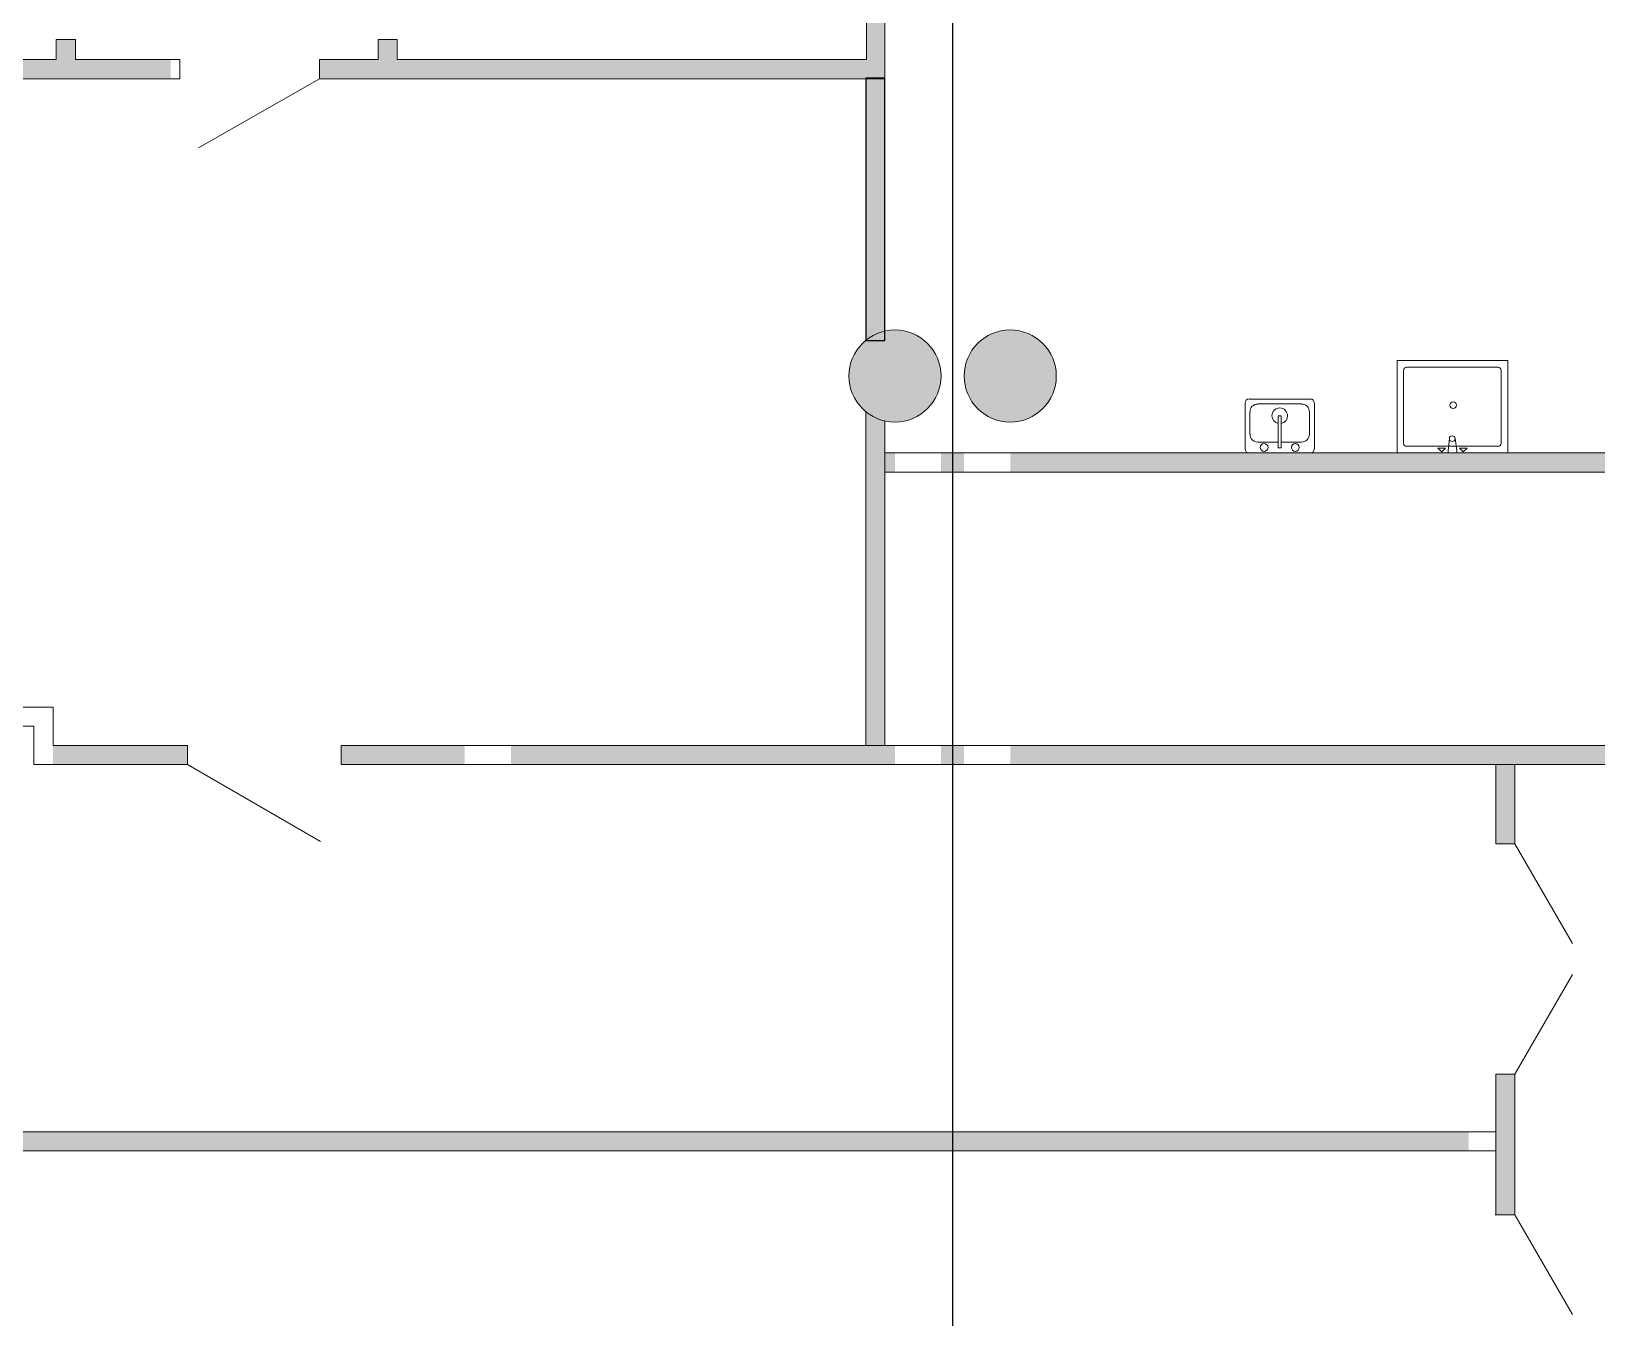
# Model space of a CAD drawing. Header units: millimetres. Extents: x 72919 to 485785, y -53256 to 338519.
# Drawn here: x 254089 to 264278, y 77544 to 85919 of the extents above; entities that cross this region are included whole.
import ezdxf

# ---------------------------------------------------------------- set-up
doc = ezdxf.new("R2010")
doc.units = ezdxf.units.MM
doc.linetypes.add('CONTI', pattern=[0])
for name, color, linetype, lineweight in [('door', 177, 'Continuous', 9), ('equipments', 137, 'CONTI', 20), ('wall', 5, 'Continuous', 40)]:
    doc.layers.add(name, color=color, linetype=linetype, lineweight=lineweight)

# ---------------------------------------------------------------- blocks, each defined once
blk = doc.blocks.new('апепа')
at = {"layer": 'equipments'}
for p, q in [((-369239, -1785073), (-369239, -1785673)), ((-368519, -1785073), (-369239, -1785073)), ((-369197, -1785136), (-369197, -1785609)), ((-368583, -1785115), (-369175, -1785115)), ((-368976, -1785104), (-368950, -1785079)), ((-368976, -1785104), (-368925, -1785104)), ((-368925, -1785104), (-368950, -1785079)), ((-368907, -1785073), (-368907, -1785088)), ((-368879, -1785073), (-368907, -1785073)), ((-368907, -1785088), (-368897, -1785165)), ((-368879, -1785073), (-368851, -1785073)), ((-368851, -1785088), (-368860, -1785165)), ((-368851, -1785073), (-368851, -1785088)), ((-368835, -1785104), (-368810, -1785079)), ((-368785, -1785104), (-368835, -1785104)), ((-368785, -1785104), (-368810, -1785079)), ((-368561, -1785609), (-368561, -1785136)), ((-368519, -1785673), (-368519, -1785073)), ((-369175, -1785630), (-368583, -1785630)), ((-369239, -1785673), (-368519, -1785673))]:
    blk.add_line(p, q, dxfattribs=at)
for centre, radius in [((-368878, -1785165), 18.6), ((-368884, -1785383), 21.2)]:
    blk.add_circle(centre, radius, dxfattribs=at)
for centre, start, end in [((-369175, -1785136), 90.0001, 180.0001), ((-368583, -1785136), 0.0001, 90.0001), ((-369175, -1785609), 180.0001, 270.0001), ((-368583, -1785609), 270.0001, 0.0001)]:
    blk.add_arc(centre, 21.2, start, end, dxfattribs=at)
blk = doc.blocks.new('Раковина-Одиночная-2D - 660 x 560 мм-173521-Уровень 1')
for p, q in [((107, 447), (107, 147)), ((107, 447), (107, 147)), ((531, 472), (132, 472)), ((531, 472), (132, 472)), ((474, 440), (189, 440)), ((557, 147), (557, 447)), ((557, 147), (557, 447)), ((138, 389), (138, 243)), ((341, 363), (322, 363)), ((322, 363), (322, 154)), ((341, 154), (341, 363)), ((525, 243), (525, 389)), ((132, 122), (531, 122)), ((132, 122), (531, 122)), ((189, 192), (322, 192)), ((322, 154), (341, 154)), ((341, 192), (474, 192))]:
    blk.add_line(p, q)
for centre, radius, start, end in [((132, 447), 25.4, 90, 180), ((132, 447), 25.4, 90, 180), ((189, 389), 50.8, 90, 180), ((332, 363), 50.8, 360, 180), ((474, 389), 50.8, 360, 90), ((531, 447), 25.4, 0, 90), ((531, 447), 25.4, 360, 90), ((332, 363), 50.8, 180, 259.1931), ((332, 363), 50.8, 280.8069, 0), ((189, 243), 50.8, 180, 270), ((474, 243), 50.8, 270, 0), ((132, 147), 25.4, 180, 270), ((132, 147), 25.4, 180, 270), ((230, 157), 25.4, 360, 180), ((230, 157), 25.4, 180, 360), ((433, 157), 25.4, 360, 180), ((433, 157), 25.4, 180, 360), ((531, 147), 25.4, 270, 360), ((531, 147), 25.4, 270, 0)]:
    blk.add_arc(centre, radius, start, end)

msp = doc.modelspace()

# ---------------------------------------------------------------- hatches: boundary and pattern name
at = {"ltscale": 500, "true_color": 0x000000}
h = msp.add_hatch(color=18, dxfattribs=at)
h.dxf.hatch_style = 1
h.paths.add_polyline_path([(259525.43379, 85734.99944), (259525.43379, 88354.99944), (259645.43379, 88474.99944), (259645.43379, 85614.99944)])
h = msp.add_hatch(color=18, dxfattribs=at)
h.dxf.hatch_style = 1
h.paths.add_polyline_path([(256345.43379, 85734.99944), (256345.43379, 85864.99944), (256465.43379, 85864.99944), (256465.43379, 85734.99944)])
h = msp.add_hatch(color=18, dxfattribs=at)
h.dxf.hatch_style = 1
h.paths.add_polyline_path([(254995.43379, 85734.99944), (249815.43379, 85734.99944), (249815.43379, 85614.99944), (254995.43379, 85614.99944)])
h = msp.add_hatch(color=18, dxfattribs=at)
h.dxf.hatch_style = 1
h.paths.add_polyline_path([(255965.43379, 85734.99944), (259525.43379, 85734.99944), (259645.43379, 85614.99944), (255965.43379, 85614.99944)])
h = msp.add_hatch(color=18, dxfattribs=at)
h.dxf.hatch_style = 1
h.paths.add_polyline_path([(259520.43379, 83907.16318), (259645.43379, 83907.16318), (259645.43379, 85614.99944), (259520.43379, 85614.99944)])
h = msp.add_hatch(color=18, dxfattribs=at)
h.dxf.hatch_style = 1
edge = h.paths.add_edge_path()
edge.add_arc((259710.43379, 83674.99944), 300, 0, 360)
h = msp.add_hatch(color=18, dxfattribs=at)
h.dxf.hatch_style = 1
edge = h.paths.add_edge_path()
edge.add_arc((260460.43379, 83674.99944), 300, 0, 360)
h = msp.add_hatch(color=18, dxfattribs=at)
h.dxf.hatch_style = 1
h.paths.add_polyline_path([(255105.43379, 81269.99944), (254230.43379, 81269.99944), (254230.43379, 81144.99944), (255105.43379, 81144.99944)])
h.paths.add_polyline_path([(256910.43379, 81269.99944), (256105.43379, 81269.99944), (256105.43379, 81144.99944), (256910.43143, 81144.99944)])
h.paths.add_polyline_path([(259710.43379, 81269.99944), (257210.43379, 81269.99944), (257210.43143, 81144.99944), (259710.43143, 81144.99944)])
h.paths.add_polyline_path([(259645.43379, 83382.12575, -0.117398487), (259520.43379, 83442.83571), (259520.43379, 81269.99944), (259645.43379, 81269.99944)])
h.paths.add_polyline_path([(260085.43379, 81269.99944), (260010.43379, 81269.99944), (260010.43143, 81144.99944), (260085.43379, 81144.99944)])
h.paths.add_polyline_path([(260160.43379, 81269.99944), (260085.43379, 81269.99944), (260085.43379, 81144.99944), (260160.43143, 81144.99944)])
at = {"layer": 'wall', "lineweight": 18, "ltscale": 0.007407, "true_color": 0x000000}
h = msp.add_hatch(color=18, dxfattribs=at)
h.dxf.hatch_style = 1
h.paths.add_polyline_path([(254255.43379, 85734.99944), (254255.43379, 85864.99944), (254375.43379, 85864.99944), (254375.43379, 85734.99944)])
h = msp.add_hatch(color=18, dxfattribs=at)
h.dxf.hatch_style = 1
h.paths.add_polyline_path([(264560.43379, 83674.99944), (264435.43379, 83674.99944), (264435.43379, 82804.99944), (264560.43379, 82804.99944)])
h.paths.add_polyline_path([(264435.43379, 83174.99944), (260460.43379, 83174.99944), (260460.43379, 83049.99944), (264435.43379, 83049.99944)])
h.paths.add_polyline_path([(264560.43379, 81894.99944), (264435.43379, 81894.99944), (264435.43379, 81269.99944), (264560.43379, 81269.99944)])
h.paths.add_polyline_path([(266195.43379, 81269.99944), (263869.48508, 81269.99944), (263976.5651, 81144.99944), (266195.43379, 81144.99944)])
h.paths.add_polyline_path([(263869.48508, 81269.99944), (260460.43379, 81269.99944), (260460.43379, 81144.99944), (263976.5651, 81144.99944)])
h.paths.add_polyline_path([(260160.43379, 83174.99944), (260085.43379, 83174.99944), (260085.43379, 83049.99944), (260160.43143, 83049.99944)])
h.paths.add_polyline_path([(260085.43379, 83174.99944), (260010.43379, 83174.99944), (260010.43143, 83049.99944), (260085.43379, 83049.99944)])
h.paths.add_polyline_path([(259710.43379, 83174.99944), (259645.43379, 83174.99944), (259645.43379, 83049.99944), (259710.43143, 83049.99944)])
h = msp.add_hatch(color=18, dxfattribs=at)
h.dxf.hatch_style = 1
h.paths.add_polyline_path([(263620.43379, 76244.99945), (263745.43379, 76244.99708), (263745.43379, 76714.53152), (263620.43379, 76714.53152)])
h.paths.add_polyline_path([(263745.43379, 79130.04891), (263620.43379, 79130.04891), (263620.43379, 78214.53152), (263745.43379, 78214.53152)])
h.paths.add_polyline_path([(263745.43379, 81144.99944), (263620.43379, 81144.99944), (263620.43379, 80630.04891), (263745.43379, 80630.04891)])
h = msp.add_hatch(color=18, dxfattribs=at)
h.dxf.hatch_style = 1
h.paths.add_polyline_path([(224985.25739, 78754.99951), (230590.32756, 78754.99951), (230590.32756, 78629.99999), (224985.25739, 78629.99999)])
h.paths.add_polyline_path([(232100.32646, 78754.99567), (263445.43142, 78754.99567), (263445.43142, 78630.0014), (232100.32646, 78630.0014)])

# ---------------------------------------------------------------- linework, layer by layer
at = {"color": 18, "ltscale": 500, "true_color": 0x000000}
msp.add_lwpolyline([(260085.43379, 98177.18863), (260085.43379, 24530.8122)], dxfattribs=at)
msp.add_lwpolyline([(260085.43379, 98177.18863), (260085.43379, 24530.8122)], dxfattribs=at)
msp.add_lwpolyline([(259520.43379, 83907.16318), (259645.43379, 83907.16318), (259645.43379, 85614.99944), (259520.43379, 85614.99944)], close=True, dxfattribs=at)
at = {"layer": 'door', "linetype": 'ByBlock', "ltscale": 100}
for p, q in [((255965.43379, 85609.99944), (255177.35067, 85159.99944)), ((255105.43379, 81144.99944), (255971.45919, 80644.99944)), ((263745.43379, 80630.04891), (264120.43379, 79980.52985)), ((263745.43379, 79130.04891), (264120.43379, 79779.56796)), ((263745.43379, 78214.53152), (264120.43379, 77565.01247))]:
    msp.add_line(p, q, dxfattribs=at)
at = {"layer": 'wall', "color": 18, "lineweight": 18, "ltscale": 0.007407, "true_color": 0x000000}
for p, q in [((259645.43379, 85609.99944), (259645.43379, 88479.99944)), ((259525.43379, 85734.99944), (259525.43379, 88354.99944)), ((254375.43379, 85864.99944), (254250.43379, 85864.99944)), ((254250.43379, 85864.99944), (254250.43379, 85734.99944)), ((254375.43379, 85864.99944), (254375.43379, 85734.99944)), ((256345.43379, 85864.99944), (256345.43379, 85734.99944)), ((256470.43379, 85864.99944), (256345.43379, 85864.99944)), ((256470.43379, 85864.99944), (256470.43379, 85734.99944)), ((252497.96795, 85734.99949), (254250.43379, 85734.99944)), ((254375.43379, 85734.99944), (255055.43379, 85734.99944)), ((255055.43379, 85734.99944), (255055.43379, 85609.99944)), ((255965.43379, 85734.99944), (256345.43379, 85734.99944)), ((255965.43379, 85609.99944), (255965.43379, 85734.99944)), ((256470.43379, 85734.99944), (259525.43379, 85734.99944)), ((249815.43379, 85609.99944), (255055.43379, 85609.99944)), ((255965.43379, 85609.99944), (259645.43379, 85609.99944)), ((259520.43379, 83907.16318), (259520.43379, 85609.99944)), ((259645.43379, 83967.87314), (259645.43379, 85609.99944)), ((259520.43379, 81269.99944), (259520.43379, 83442.83571)), ((259645.43379, 81269.99944), (259645.43379, 83382.12575)), ((259645.43379, 83174.99944), (264435.43379, 83174.99944)), ((259645.43379, 83049.99944), (264435.43379, 83049.99944)), ((254230.43379, 81519.99944), (252435.43379, 81519.99944)), ((254230.43379, 81269.99944), (254230.43379, 81519.99944)), ((254105.43379, 81394.99944), (252497.93379, 81394.99944)), ((254105.43379, 81144.99944), (254105.43379, 81394.99944)), ((255105.43379, 81269.99944), (254230.43379, 81269.99944)), ((255105.43379, 81269.99944), (255105.43379, 81144.99944)), ((256105.43379, 81144.99944), (256105.43379, 81269.99944)), ((266195.43379, 81269.99944), (256105.43379, 81269.99944)), ((255105.43379, 81144.99944), (254105.43379, 81144.99944)), ((266195.43379, 81144.99944), (256105.43379, 81144.99944)), ((263620.43379, 80630.04891), (263620.43379, 81144.99944)), ((263745.43379, 80630.04891), (263745.43379, 81144.99944)), ((263620.43379, 80630.04891), (263745.43379, 80630.04891)), ((263620.43379, 79130.04891), (263745.43379, 79130.04891)), ((263620.43379, 79130.04891), (263620.43379, 78214.53152)), ((263745.43379, 79130.04891), (263745.43379, 78214.53152)), ((232100.32646, 78754.99567), (263620.43379, 78755.00675)), ((248829.97332, 78630.00155), (263620.43379, 78630.00376)), ((263745.43379, 78214.53152), (263616.65754, 78214.53152))]:
    msp.add_line(p, q, dxfattribs=at)
for centre in [(259710.43379, 83674.99944), (259710.43379, 83674.99944), (260460.43379, 83674.99944), (260460.43379, 83674.99944)]:
    msp.add_circle(centre, 300, dxfattribs=at)

# ---------------------------------------------------------------- block references
at = {"layer": 'equipments'}
for name, p, rotation in [('апепа', (-105540.39416, -1701897.76056), 180), ('Раковина-Одиночная-2D - 660 x 560 мм-173521-Уровень 1', (261883.0806, 83052.99945), 359.9999992539977)]:
    msp.add_blockref(name, p, dxfattribs=dict(at, rotation=rotation))

doc.saveas('drawing.dxf')
